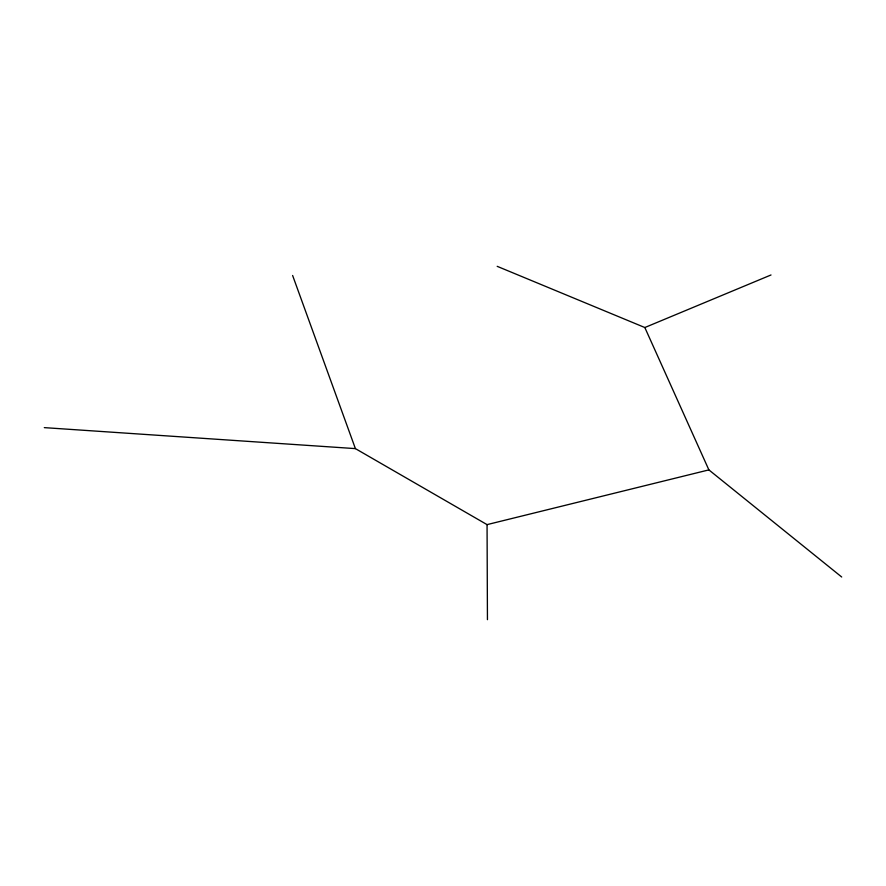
<?xml version="1.0" encoding="UTF-8"?>
<svg xmlns="http://www.w3.org/2000/svg" width="886" height="886" viewBox="0 0 886 886"><rect width="100%" height="100%" fill="white"/><g stroke="black" fill="none" stroke-linecap="round" stroke-linejoin="round"><path stroke-width="1.33" d="M497.19 266.332L644.831 327.532L771.008 274.97M44.3 427.628L355.397 448.615L487.056 524.623L708.878 469.89L841.7 577.007M644.831 327.532L708.878 469.89M292.624 275.48L355.397 448.615M487.056 524.623L487.444 619.668"/></g></svg>
